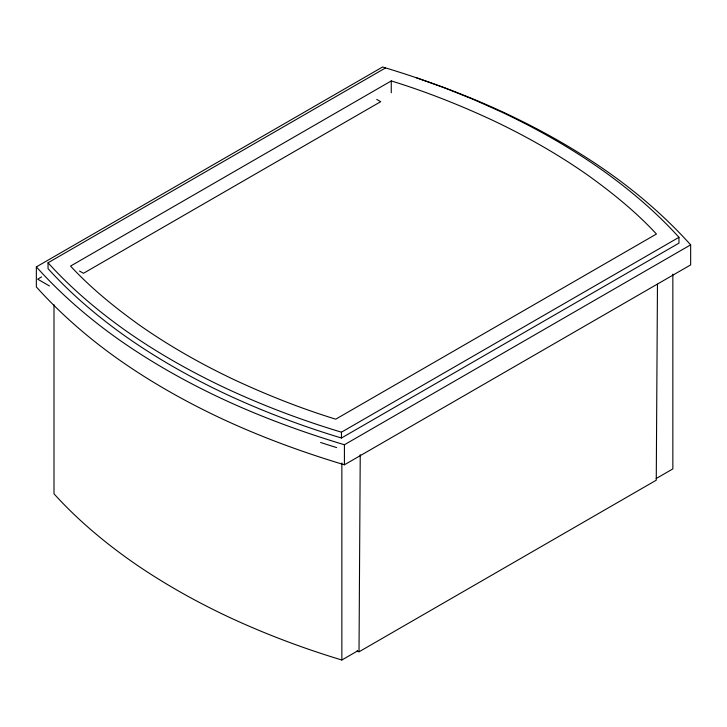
<?xml version="1.0" encoding="UTF-8"?>
<svg xmlns="http://www.w3.org/2000/svg" width="727" height="727" viewBox="0 0 727 727"><rect width="100%" height="100%" fill="white"/><g stroke="black" fill="none" stroke-linecap="round" stroke-linejoin="round"><path stroke-width="1.09" d="M357.193 650.729L359.02 651.81L360.238 454.666M657.472 284.184L656.263 480.193L359.02 651.81M36.35 266.891L382.584 66.993C425.104 79.77 466.879 95.101 507.082 113.985A722.429 417.089 0 0 1 609.271 172.981C638.86 193.973 666.368 217.873 690.65 244.854L690.65 264.901L344.416 464.798C301.896 452.021 260.121 436.691 219.917 417.816A722.429 417.089 0 0 1 117.729 358.811C88.14 337.819 60.632 313.919 36.35 286.938L36.35 266.891C60.632 293.872 88.14 317.781 117.729 338.773A722.429 417.089 0 0 0 219.927 397.769C260.121 416.653 301.896 431.974 344.416 444.751L690.65 244.854M415.635 77.489L445.142 88.085L473.94 99.672L501.866 112.176A710.052 409.946 0 0 1 602.31 170.163C630.009 189.929 656.108 212.057 678.963 237.32L678.963 243.145L341.454 438.008C301.687 426.022 262.756 411.337 225.134 393.752A710.052 409.946 0 0 1 124.69 335.765C96.991 315.991 70.892 293.872 48.037 268.608L48.037 262.783L385.546 67.92M41.612 276.896L37.686 279.168L49.472 285.975M391.262 80.924L70.555 266.082C90.784 287.919 114.003 306.758 138.103 324.142A686.188 396.17 0 0 0 235.166 380.185C267.809 395.315 301.341 408.601 335.738 419.179L656.445 234.021C636.216 212.184 612.997 193.346 588.897 175.961A686.188 396.17 0 0 0 491.834 119.919C459.191 104.788 425.658 91.502 391.262 80.924L391.262 92.774M48.037 262.783C70.892 288.046 96.991 310.165 124.69 329.94A710.052 409.946 0 0 0 225.134 387.927C262.756 405.521 301.687 420.206 341.454 432.183L678.963 237.32M53.998 304.713L53.998 493.815C76.426 518.596 102.025 540.297 129.206 559.69A696.875 402.331 0 0 0 227.742 616.578C264.655 633.844 302.85 648.248 341.854 660.007L357.566 650.929M656.154 478.548L672.848 468.906L672.848 274.152M320.589 442.498L336.637 447.596M376.768 99.426L380.712 101.671L83.469 273.288L79.525 271.044M344.416 444.751L344.416 464.798M341.854 462.981L341.854 660.007M341.454 432.183L341.454 438.008"/></g></svg>
